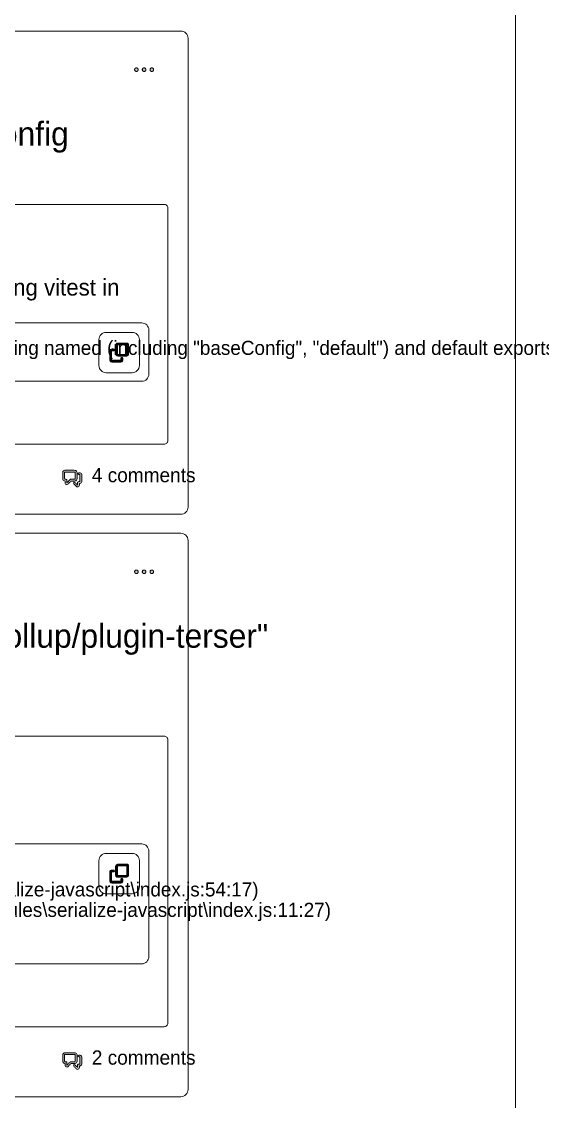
# Model space of a CAD drawing. Extents: x 0 to 2255, y 0 to 8703.
# Drawn here: x 864 to 1303, y 5514 to 6424 of the extents above; entities that cross this region are included whole.
import ezdxf

# ---------------------------------------------------------------- set-up
doc = ezdxf.new("R2010")
doc.units = 0
doc.layers.get('0').update_dxf_attribs({"lineweight": 0})
doc.styles.add('Mona Sans VF', font='Mona Sans VF.ttf')
doc.styles.add('Monaspace Neon', font='Monaspace Neon.ttf')

msp = doc.modelspace()

# ---------------------------------------------------------------- hatches: boundary and pattern name
at = {"true_color": 0x9198a1}
h = msp.add_hatch(color=256, dxfattribs=at)
h.dxf.hatch_style = 1
h.paths.add_polyline_path([(967.03, 6382.12), (967.18, 6382.13), (967.32, 6382.15), (967.47, 6382.19), (967.61, 6382.24), (967.74, 6382.3), (967.86, 6382.38), (967.98, 6382.47), (968.09, 6382.56), (968.19, 6382.67), (968.28, 6382.79), (968.35, 6382.92), (968.42, 6383.05), (968.47, 6383.19), (968.5, 6383.33), (968.52, 6383.48), (968.53, 6383.62), (968.52, 6383.77), (968.5, 6383.92), (968.47, 6384.06), (968.42, 6384.2), (968.35, 6384.33), (968.28, 6384.46), (968.19, 6384.58), (968.09, 6384.69), (967.98, 6384.78), (967.86, 6384.87), (967.74, 6384.95), (967.61, 6385.01), (967.47, 6385.06), (967.32, 6385.1), (967.18, 6385.12), (967.03, 6385.12), (966.88, 6385.12), (966.74, 6385.1), (966.6, 6385.06), (966.46, 6385.01), (966.32, 6384.95), (966.2, 6384.87), (966.08, 6384.78), (965.97, 6384.69), (965.87, 6384.58), (965.78, 6384.46), (965.71, 6384.33), (965.65, 6384.2), (965.6, 6384.06), (965.56, 6383.92), (965.54, 6383.77), (965.53, 6383.62), (965.54, 6383.48), (965.56, 6383.33), (965.6, 6383.19), (965.65, 6383.05), (965.71, 6382.92), (965.78, 6382.79), (965.87, 6382.67), (965.97, 6382.56), (966.08, 6382.47), (966.2, 6382.38), (966.32, 6382.3), (966.46, 6382.24), (966.6, 6382.19), (966.74, 6382.15), (966.88, 6382.13), (967.03, 6382.12)])
h.paths.add_polyline_path([(960.53, 6382.12), (960.68, 6382.13), (960.82, 6382.15), (960.97, 6382.19), (961.11, 6382.24), (961.24, 6382.3), (961.36, 6382.38), (961.48, 6382.47), (961.59, 6382.56), (961.69, 6382.67), (961.78, 6382.79), (961.85, 6382.92), (961.92, 6383.05), (961.97, 6383.19), (962, 6383.33), (962.02, 6383.48), (962.03, 6383.62), (962.02, 6383.77), (962, 6383.92), (961.97, 6384.06), (961.92, 6384.2), (961.85, 6384.33), (961.78, 6384.46), (961.69, 6384.58), (961.59, 6384.69), (961.48, 6384.78), (961.36, 6384.87), (961.24, 6384.95), (961.11, 6385.01), (960.97, 6385.06), (960.82, 6385.1), (960.68, 6385.12), (960.53, 6385.12), (960.38, 6385.12), (960.24, 6385.1), (960.1, 6385.06), (959.96, 6385.01), (959.82, 6384.95), (959.7, 6384.87), (959.58, 6384.78), (959.47, 6384.69), (959.37, 6384.58), (959.28, 6384.46), (959.21, 6384.33), (959.15, 6384.2), (959.1, 6384.06), (959.06, 6383.92), (959.04, 6383.77), (959.03, 6383.62), (959.04, 6383.48), (959.06, 6383.33), (959.1, 6383.19), (959.15, 6383.05), (959.21, 6382.92), (959.28, 6382.79), (959.37, 6382.67), (959.47, 6382.56), (959.58, 6382.47), (959.7, 6382.38), (959.82, 6382.3), (959.96, 6382.24), (960.1, 6382.19), (960.24, 6382.15), (960.38, 6382.13), (960.53, 6382.12)])
h.paths.add_polyline_path([(973.53, 6382.12), (973.68, 6382.13), (973.82, 6382.15), (973.97, 6382.19), (974.11, 6382.24), (974.24, 6382.3), (974.36, 6382.38), (974.48, 6382.47), (974.59, 6382.56), (974.69, 6382.67), (974.78, 6382.79), (974.85, 6382.92), (974.92, 6383.05), (974.97, 6383.19), (975, 6383.33), (975.02, 6383.48), (975.03, 6383.62), (975.02, 6383.77), (975, 6383.92), (974.97, 6384.06), (974.92, 6384.2), (974.85, 6384.33), (974.78, 6384.46), (974.69, 6384.58), (974.59, 6384.69), (974.48, 6384.78), (974.36, 6384.87), (974.24, 6384.95), (974.11, 6385.01), (973.97, 6385.06), (973.82, 6385.1), (973.68, 6385.12), (973.53, 6385.12), (973.38, 6385.12), (973.24, 6385.1), (973.1, 6385.06), (972.96, 6385.01), (972.82, 6384.95), (972.7, 6384.87), (972.58, 6384.78), (972.47, 6384.69), (972.37, 6384.58), (972.28, 6384.46), (972.21, 6384.33), (972.15, 6384.2), (972.1, 6384.06), (972.06, 6383.92), (972.04, 6383.77), (972.03, 6383.62), (972.04, 6383.48), (972.06, 6383.33), (972.1, 6383.19), (972.15, 6383.05), (972.21, 6382.92), (972.28, 6382.79), (972.37, 6382.67), (972.47, 6382.56), (972.58, 6382.47), (972.7, 6382.38), (972.82, 6382.3), (972.96, 6382.24), (973.1, 6382.19), (973.24, 6382.15), (973.38, 6382.13), (973.53, 6382.12)])
h = msp.add_hatch(color=256, dxfattribs=at)
h.dxf.hatch_style = 1
h.paths.add_polyline_path([(943.03, 6151.47), (943.15, 6152.1), (943.48, 6152.64), (943.98, 6153.03), (944.59, 6153.21), (945.24, 6153.22), (945.88, 6153.22), (946.52, 6153.22), (947.16, 6153.22), (947.8, 6153.22), (948.44, 6153.22), (949.08, 6153.22), (949.72, 6153.22), (950.36, 6153.22), (951, 6153.22), (951.64, 6153.22), (952.28, 6153.22), (952.91, 6153.1), (953.45, 6152.77), (953.84, 6152.27), (954.02, 6151.66), (954.03, 6151.01), (954.03, 6150.37), (954.03, 6149.73), (954.03, 6149.09), (954.03, 6148.45), (954.03, 6147.81), (954.03, 6147.17), (954.03, 6146.53), (954.03, 6145.89), (954.03, 6145.25), (954.03, 6144.61), (954.03, 6143.97), (953.92, 6143.34), (953.58, 6142.8), (953.08, 6142.41), (952.47, 6142.23), (951.83, 6142.22), (951.19, 6142.22), (950.55, 6142.22), (949.91, 6142.22), (949.27, 6142.22), (948.62, 6142.22), (947.98, 6142.22), (947.34, 6142.22), (946.7, 6142.22), (946.06, 6142.22), (945.42, 6142.22), (944.78, 6142.22), (944.15, 6142.33), (943.61, 6142.67), (943.22, 6143.17), (943.04, 6143.78), (943.03, 6144.42), (943.03, 6145.06), (943.03, 6145.7), (943.03, 6146.34), (943.03, 6146.98), (943.03, 6147.63), (943.03, 6148.27), (943.03, 6148.91), (943.03, 6149.55), (943.03, 6150.19), (943.03, 6150.83), (943.03, 6151.47)])
h.paths.add_polyline_path([(944.78, 6151.72), (944.53, 6151.37), (944.53, 6150.87), (944.53, 6150.38), (944.53, 6149.89), (944.53, 6149.39), (944.53, 6148.9), (944.53, 6148.41), (944.53, 6147.92), (944.53, 6147.42), (944.53, 6146.93), (944.53, 6146.44), (944.53, 6145.94), (944.53, 6145.45), (944.53, 6144.96), (944.53, 6144.46), (944.53, 6143.97), (944.88, 6143.72), (945.38, 6143.72), (945.87, 6143.72), (946.36, 6143.72), (946.86, 6143.72), (947.35, 6143.72), (947.84, 6143.72), (948.33, 6143.72), (948.83, 6143.72), (949.32, 6143.72), (949.81, 6143.72), (950.31, 6143.72), (950.8, 6143.72), (951.29, 6143.72), (951.79, 6143.72), (952.28, 6143.72), (952.53, 6144.07), (952.53, 6144.56), (952.53, 6145.06), (952.53, 6145.55), (952.53, 6146.04), (952.53, 6146.54), (952.53, 6147.03), (952.53, 6147.52), (952.53, 6148.02), (952.53, 6148.51), (952.53, 6149), (952.53, 6149.5), (952.53, 6149.99), (952.53, 6150.48), (952.53, 6150.98), (952.53, 6151.47), (952.18, 6151.72), (951.69, 6151.72), (951.19, 6151.72), (950.7, 6151.72), (950.21, 6151.72), (949.71, 6151.72), (949.22, 6151.72), (948.73, 6151.72), (948.23, 6151.72), (947.74, 6151.72), (947.25, 6151.72), (946.75, 6151.72), (946.26, 6151.72), (945.77, 6151.72), (945.27, 6151.72), (944.78, 6151.72)])
h = msp.add_hatch(color=256, dxfattribs=at)
h.dxf.hatch_style = 1
h.paths.add_polyline_path([(938.03, 6146.47), (938.2, 6147.23), (938.69, 6147.83), (939.39, 6148.17), (940.17, 6148.22), (940.95, 6148.22), (941.71, 6148.09), (942.03, 6147.41), (941.61, 6146.79), (940.84, 6146.72), (940.05, 6146.72), (939.53, 6146.35), (939.53, 6145.57), (939.53, 6144.78), (939.53, 6144), (939.53, 6143.22), (939.53, 6142.43), (939.53, 6141.65), (939.53, 6140.87), (939.53, 6140.08), (939.53, 6139.3), (939.84, 6138.72), (940.63, 6138.72), (941.41, 6138.72), (942.19, 6138.72), (942.98, 6138.72), (943.76, 6138.72), (944.54, 6138.72), (945.33, 6138.72), (946.11, 6138.72), (946.89, 6138.72), (947.53, 6138.97), (947.53, 6139.75), (947.53, 6140.54), (947.97, 6141.15), (948.71, 6141.08), (949.03, 6140.41), (949.03, 6139.62), (949.03, 6138.84), (948.8, 6138.1), (948.27, 6137.53), (947.55, 6137.24), (946.77, 6137.22), (945.98, 6137.22), (945.2, 6137.22), (944.42, 6137.22), (943.63, 6137.22), (942.85, 6137.22), (942.07, 6137.22), (941.28, 6137.22), (940.5, 6137.22), (939.72, 6137.22), (938.97, 6137.42), (938.38, 6137.93), (938.06, 6138.64), (938.03, 6139.42), (938.03, 6140.2), (938.03, 6140.98), (938.03, 6141.77), (938.03, 6142.55), (938.03, 6143.34), (938.03, 6144.12), (938.03, 6144.9), (938.03, 6145.69), (938.03, 6146.47)])
h = msp.add_hatch(color=256, dxfattribs=at)
h.dxf.hatch_style = 1
h.paths.add_polyline_path([(900.27, 6045.97), (900.93, 6045.97), (901.6, 6045.97), (902.26, 6045.97), (902.92, 6045.97), (903.59, 6045.97), (904.25, 6045.97), (904.92, 6045.97), (905.58, 6045.97), (906.25, 6045.97), (906.91, 6045.97), (907.58, 6045.97), (908.24, 6045.97), (908.91, 6045.96), (909.54, 6045.79), (910.07, 6045.39), (910.41, 6044.82), (910.52, 6044.17), (910.52, 6043.5), (910.52, 6042.84), (910.52, 6042.17), (910.52, 6041.51), (910.52, 6040.84), (910.52, 6040.18), (910.52, 6039.51), (910.52, 6038.85), (910.43, 6038.19), (910.12, 6037.61), (909.61, 6037.19), (908.98, 6036.98), (908.32, 6036.97), (907.65, 6036.97), (906.99, 6036.97), (906.33, 6036.97), (905.66, 6036.97), (905.17, 6036.56), (904.7, 6036.09), (904.23, 6035.62), (903.76, 6035.15), (903.29, 6034.68), (902.8, 6034.23), (902.18, 6033.99), (901.53, 6034.04), (900.96, 6034.38), (900.6, 6034.93), (900.52, 6035.59), (900.52, 6036.25), (900.52, 6036.92), (899.91, 6037.01), (899.3, 6037.26), (898.83, 6037.72), (898.56, 6038.33), (898.52, 6038.99), (898.52, 6039.65), (898.52, 6040.32), (898.52, 6040.98), (898.52, 6041.65), (898.52, 6042.31), (898.52, 6042.98), (898.52, 6043.64), (898.52, 6044.31), (898.68, 6044.95), (899.06, 6045.49), (899.62, 6045.84), (900.27, 6045.97)])
h.paths.add_polyline_path([(900.02, 6044.22), (900.02, 6043.7), (900.02, 6043.18), (900.02, 6042.65), (900.02, 6042.13), (900.02, 6041.61), (900.02, 6041.09), (900.02, 6040.57), (900.02, 6040.05), (900.02, 6039.53), (900.02, 6039), (900.12, 6038.52), (900.63, 6038.47), (901.15, 6038.47), (901.65, 6038.36), (901.97, 6037.96), (902.02, 6037.45), (902.02, 6036.92), (902.02, 6036.4), (902.02, 6035.88), (902.13, 6035.65), (902.5, 6036.02), (902.87, 6036.39), (903.24, 6036.75), (903.61, 6037.12), (903.98, 6037.49), (904.35, 6037.86), (904.72, 6038.23), (905.17, 6038.46), (905.69, 6038.47), (906.21, 6038.47), (906.73, 6038.47), (907.26, 6038.47), (907.78, 6038.47), (908.3, 6038.47), (908.82, 6038.47), (909.02, 6038.9), (909.02, 6039.42), (909.02, 6039.95), (909.02, 6040.47), (909.02, 6040.99), (909.02, 6041.51), (909.02, 6042.03), (909.02, 6042.55), (909.02, 6043.07), (909.02, 6043.6), (909.02, 6044.12), (908.74, 6044.47), (908.22, 6044.47), (907.7, 6044.47), (907.17, 6044.47), (906.65, 6044.47), (906.13, 6044.47), (905.61, 6044.47), (905.09, 6044.47), (904.57, 6044.47), (904.04, 6044.47), (903.52, 6044.47), (903, 6044.47), (902.48, 6044.47), (901.96, 6044.47), (901.44, 6044.47), (900.92, 6044.47), (900.39, 6044.47), (900.02, 6044.22)])
h.paths.add_polyline_path([(913.02, 6042.22), (912.55, 6042.47), (911.95, 6042.54), (911.55, 6042.98), (911.6, 6043.57), (912.07, 6043.94), (912.67, 6043.97), (913.28, 6043.89), (913.82, 6043.62), (914.23, 6043.17), (914.47, 6042.62), (914.52, 6042.01), (914.52, 6041.4), (914.52, 6040.79), (914.52, 6040.18), (914.52, 6039.57), (914.52, 6038.96), (914.52, 6038.35), (914.52, 6037.74), (914.52, 6037.13), (914.5, 6036.52), (914.33, 6035.94), (913.97, 6035.45), (913.47, 6035.12), (912.88, 6034.97), (912.52, 6034.72), (912.52, 6034.11), (912.52, 6033.5), (912.42, 6032.91), (912.09, 6032.4), (911.58, 6032.07), (910.98, 6031.97), (910.4, 6032.13), (909.92, 6032.5), (909.49, 6032.93), (909.06, 6033.37), (908.63, 6033.8), (908.2, 6034.23), (907.77, 6034.66), (907.5, 6035.19), (907.7, 6035.75), (908.24, 6035.99), (908.79, 6035.76), (909.22, 6035.33), (909.65, 6034.9), (910.08, 6034.46), (910.51, 6034.03), (910.94, 6033.6), (911.02, 6034.03), (911.02, 6034.64), (911.02, 6035.25), (911.03, 6035.86), (911.36, 6036.35), (911.95, 6036.47), (912.56, 6036.47), (913.02, 6036.73), (913.02, 6037.34), (913.02, 6037.95), (913.02, 6038.56), (913.02, 6039.17), (913.02, 6039.78), (913.02, 6040.39), (913.02, 6041), (913.02, 6041.61), (913.02, 6042.22)])
h = msp.add_hatch(color=256, dxfattribs=at)
h.dxf.hatch_style = 1
h.paths.add_polyline_path([(967.03, 5958.97), (967.18, 5958.98), (967.32, 5959), (967.47, 5959.03), (967.61, 5959.08), (967.74, 5959.15), (967.86, 5959.22), (967.98, 5959.31), (968.09, 5959.41), (968.19, 5959.52), (968.28, 5959.64), (968.35, 5959.76), (968.42, 5959.89), (968.47, 5960.03), (968.5, 5960.18), (968.52, 5960.32), (968.53, 5960.47), (968.52, 5960.62), (968.5, 5960.76), (968.47, 5960.9), (968.42, 5961.04), (968.35, 5961.18), (968.28, 5961.3), (968.19, 5961.42), (968.09, 5961.53), (967.98, 5961.63), (967.86, 5961.72), (967.74, 5961.79), (967.61, 5961.85), (967.47, 5961.9), (967.32, 5961.94), (967.18, 5961.96), (967.03, 5961.97), (966.88, 5961.96), (966.74, 5961.94), (966.6, 5961.9), (966.46, 5961.85), (966.32, 5961.79), (966.2, 5961.72), (966.08, 5961.63), (965.97, 5961.53), (965.87, 5961.42), (965.78, 5961.3), (965.71, 5961.18), (965.65, 5961.04), (965.6, 5960.9), (965.56, 5960.76), (965.54, 5960.62), (965.53, 5960.47), (965.54, 5960.32), (965.56, 5960.18), (965.6, 5960.03), (965.65, 5959.89), (965.71, 5959.76), (965.78, 5959.64), (965.87, 5959.52), (965.97, 5959.41), (966.08, 5959.31), (966.2, 5959.22), (966.32, 5959.15), (966.46, 5959.08), (966.6, 5959.03), (966.74, 5959), (966.88, 5958.98), (967.03, 5958.97)])
h.paths.add_polyline_path([(960.53, 5958.97), (960.68, 5958.98), (960.82, 5959), (960.97, 5959.03), (961.11, 5959.08), (961.24, 5959.15), (961.36, 5959.22), (961.48, 5959.31), (961.59, 5959.41), (961.69, 5959.52), (961.78, 5959.64), (961.85, 5959.76), (961.92, 5959.89), (961.97, 5960.03), (962, 5960.18), (962.02, 5960.32), (962.03, 5960.47), (962.02, 5960.62), (962, 5960.76), (961.97, 5960.9), (961.92, 5961.04), (961.85, 5961.18), (961.78, 5961.3), (961.69, 5961.42), (961.59, 5961.53), (961.48, 5961.63), (961.36, 5961.72), (961.24, 5961.79), (961.11, 5961.85), (960.97, 5961.9), (960.82, 5961.94), (960.68, 5961.96), (960.53, 5961.97), (960.38, 5961.96), (960.24, 5961.94), (960.1, 5961.9), (959.96, 5961.85), (959.82, 5961.79), (959.7, 5961.72), (959.58, 5961.63), (959.47, 5961.53), (959.37, 5961.42), (959.28, 5961.3), (959.21, 5961.18), (959.15, 5961.04), (959.1, 5960.9), (959.06, 5960.76), (959.04, 5960.62), (959.03, 5960.47), (959.04, 5960.32), (959.06, 5960.18), (959.1, 5960.03), (959.15, 5959.89), (959.21, 5959.76), (959.28, 5959.64), (959.37, 5959.52), (959.47, 5959.41), (959.58, 5959.31), (959.7, 5959.22), (959.82, 5959.15), (959.96, 5959.08), (960.1, 5959.03), (960.24, 5959), (960.38, 5958.98), (960.53, 5958.97)])
h.paths.add_polyline_path([(973.53, 5958.97), (973.68, 5958.98), (973.82, 5959), (973.97, 5959.03), (974.11, 5959.08), (974.24, 5959.15), (974.36, 5959.22), (974.48, 5959.31), (974.59, 5959.41), (974.69, 5959.52), (974.78, 5959.64), (974.85, 5959.76), (974.92, 5959.89), (974.97, 5960.03), (975, 5960.18), (975.02, 5960.32), (975.03, 5960.47), (975.02, 5960.62), (975, 5960.76), (974.97, 5960.9), (974.92, 5961.04), (974.85, 5961.18), (974.78, 5961.3), (974.69, 5961.42), (974.59, 5961.53), (974.48, 5961.63), (974.36, 5961.72), (974.24, 5961.79), (974.11, 5961.85), (973.97, 5961.9), (973.82, 5961.94), (973.68, 5961.96), (973.53, 5961.97), (973.38, 5961.96), (973.24, 5961.94), (973.1, 5961.9), (972.96, 5961.85), (972.82, 5961.79), (972.7, 5961.72), (972.58, 5961.63), (972.47, 5961.53), (972.37, 5961.42), (972.28, 5961.3), (972.21, 5961.18), (972.15, 5961.04), (972.1, 5960.9), (972.06, 5960.76), (972.04, 5960.62), (972.03, 5960.47), (972.04, 5960.32), (972.06, 5960.18), (972.1, 5960.03), (972.15, 5959.89), (972.21, 5959.76), (972.28, 5959.64), (972.37, 5959.52), (972.47, 5959.41), (972.58, 5959.31), (972.7, 5959.22), (972.82, 5959.15), (972.96, 5959.08), (973.1, 5959.03), (973.24, 5959), (973.38, 5958.98), (973.53, 5958.97)])
h = msp.add_hatch(color=256, dxfattribs=at)
h.dxf.hatch_style = 1
h.paths.add_polyline_path([(938.03, 5707.36), (938.2, 5708.12), (938.69, 5708.72), (939.39, 5709.06), (940.17, 5709.11), (940.95, 5709.11), (941.71, 5708.98), (942.03, 5708.3), (941.61, 5707.68), (940.84, 5707.61), (940.05, 5707.61), (939.53, 5707.24), (939.53, 5706.46), (939.53, 5705.67), (939.53, 5704.89), (939.53, 5704.11), (939.53, 5703.32), (939.53, 5702.54), (939.53, 5701.76), (939.53, 5700.97), (939.53, 5700.19), (939.84, 5699.61), (940.63, 5699.61), (941.41, 5699.61), (942.19, 5699.61), (942.98, 5699.61), (943.76, 5699.61), (944.54, 5699.61), (945.33, 5699.61), (946.11, 5699.61), (946.89, 5699.61), (947.53, 5699.86), (947.53, 5700.65), (947.53, 5701.43), (947.97, 5702.04), (948.71, 5701.97), (949.03, 5701.3), (949.03, 5700.51), (949.03, 5699.73), (948.8, 5698.99), (948.27, 5698.42), (947.55, 5698.13), (946.77, 5698.11), (945.98, 5698.11), (945.2, 5698.11), (944.42, 5698.11), (943.63, 5698.11), (942.85, 5698.11), (942.07, 5698.11), (941.28, 5698.11), (940.5, 5698.11), (939.72, 5698.11), (938.97, 5698.31), (938.38, 5698.82), (938.06, 5699.53), (938.03, 5700.31), (938.03, 5701.09), (938.03, 5701.88), (938.03, 5702.66), (938.03, 5703.44), (938.03, 5704.23), (938.03, 5705.01), (938.03, 5705.79), (938.03, 5706.58), (938.03, 5707.36)])
h = msp.add_hatch(color=256, dxfattribs=at)
h.dxf.hatch_style = 1
h.paths.add_polyline_path([(943.03, 5712.36), (943.15, 5712.99), (943.48, 5713.53), (943.98, 5713.92), (944.59, 5714.1), (945.24, 5714.11), (945.88, 5714.11), (946.52, 5714.11), (947.16, 5714.11), (947.8, 5714.11), (948.44, 5714.11), (949.08, 5714.11), (949.72, 5714.11), (950.36, 5714.11), (951, 5714.11), (951.64, 5714.11), (952.28, 5714.11), (952.91, 5713.99), (953.45, 5713.66), (953.84, 5713.16), (954.02, 5712.55), (954.03, 5711.91), (954.03, 5711.27), (954.03, 5710.62), (954.03, 5709.98), (954.03, 5709.34), (954.03, 5708.7), (954.03, 5708.06), (954.03, 5707.42), (954.03, 5706.78), (954.03, 5706.14), (954.03, 5705.5), (954.03, 5704.86), (953.92, 5704.23), (953.58, 5703.69), (953.08, 5703.3), (952.47, 5703.12), (951.83, 5703.11), (951.19, 5703.11), (950.55, 5703.11), (949.91, 5703.11), (949.27, 5703.11), (948.62, 5703.11), (947.98, 5703.11), (947.34, 5703.11), (946.7, 5703.11), (946.06, 5703.11), (945.42, 5703.11), (944.78, 5703.11), (944.15, 5703.22), (943.61, 5703.56), (943.22, 5704.06), (943.04, 5704.67), (943.03, 5705.31), (943.03, 5705.95), (943.03, 5706.59), (943.03, 5707.23), (943.03, 5707.88), (943.03, 5708.52), (943.03, 5709.16), (943.03, 5709.8), (943.03, 5710.44), (943.03, 5711.08), (943.03, 5711.72), (943.03, 5712.36)])
h.paths.add_polyline_path([(944.78, 5712.61), (944.53, 5712.26), (944.53, 5711.77), (944.53, 5711.27), (944.53, 5710.78), (944.53, 5710.29), (944.53, 5709.79), (944.53, 5709.3), (944.53, 5708.81), (944.53, 5708.31), (944.53, 5707.82), (944.53, 5707.33), (944.53, 5706.83), (944.53, 5706.34), (944.53, 5705.85), (944.53, 5705.35), (944.53, 5704.86), (944.88, 5704.61), (945.38, 5704.61), (945.87, 5704.61), (946.36, 5704.61), (946.86, 5704.61), (947.35, 5704.61), (947.84, 5704.61), (948.33, 5704.61), (948.83, 5704.61), (949.32, 5704.61), (949.81, 5704.61), (950.31, 5704.61), (950.8, 5704.61), (951.29, 5704.61), (951.79, 5704.61), (952.28, 5704.61), (952.53, 5704.96), (952.53, 5705.45), (952.53, 5705.95), (952.53, 5706.44), (952.53, 5706.93), (952.53, 5707.43), (952.53, 5707.92), (952.53, 5708.41), (952.53, 5708.91), (952.53, 5709.4), (952.53, 5709.89), (952.53, 5710.39), (952.53, 5710.88), (952.53, 5711.37), (952.53, 5711.87), (952.53, 5712.36), (952.18, 5712.61), (951.69, 5712.61), (951.19, 5712.61), (950.7, 5712.61), (950.21, 5712.61), (949.71, 5712.61), (949.22, 5712.61), (948.73, 5712.61), (948.23, 5712.61), (947.74, 5712.61), (947.25, 5712.61), (946.75, 5712.61), (946.26, 5712.61), (945.77, 5712.61), (945.27, 5712.61), (944.78, 5712.61)])
h = msp.add_hatch(color=256, dxfattribs=at)
h.dxf.hatch_style = 1
h.paths.add_polyline_path([(900.27, 5555.11), (900.93, 5555.11), (901.6, 5555.11), (902.26, 5555.11), (902.92, 5555.11), (903.59, 5555.11), (904.25, 5555.11), (904.92, 5555.11), (905.58, 5555.11), (906.25, 5555.11), (906.91, 5555.11), (907.58, 5555.11), (908.24, 5555.11), (908.91, 5555.1), (909.54, 5554.93), (910.07, 5554.53), (910.41, 5553.96), (910.52, 5553.31), (910.52, 5552.64), (910.52, 5551.98), (910.52, 5551.31), (910.52, 5550.65), (910.52, 5549.98), (910.52, 5549.32), (910.52, 5548.65), (910.52, 5547.99), (910.43, 5547.33), (910.12, 5546.75), (909.61, 5546.33), (908.98, 5546.12), (908.32, 5546.11), (907.65, 5546.11), (906.99, 5546.11), (906.33, 5546.11), (905.66, 5546.11), (905.17, 5545.7), (904.7, 5545.23), (904.23, 5544.76), (903.76, 5544.29), (903.29, 5543.82), (902.8, 5543.37), (902.18, 5543.13), (901.53, 5543.18), (900.96, 5543.52), (900.6, 5544.07), (900.52, 5544.73), (900.52, 5545.39), (900.52, 5546.06), (899.91, 5546.15), (899.3, 5546.4), (898.83, 5546.86), (898.56, 5547.47), (898.52, 5548.13), (898.52, 5548.8), (898.52, 5549.46), (898.52, 5550.13), (898.52, 5550.79), (898.52, 5551.45), (898.52, 5552.12), (898.52, 5552.78), (898.52, 5553.45), (898.68, 5554.09), (899.06, 5554.63), (899.62, 5554.98), (900.27, 5555.11)])
h.paths.add_polyline_path([(900.02, 5553.36), (900.02, 5552.84), (900.02, 5552.32), (900.02, 5551.79), (900.02, 5551.27), (900.02, 5550.75), (900.02, 5550.23), (900.02, 5549.71), (900.02, 5549.19), (900.02, 5548.67), (900.02, 5548.14), (900.12, 5547.66), (900.63, 5547.61), (901.15, 5547.61), (901.65, 5547.5), (901.97, 5547.1), (902.02, 5546.59), (902.02, 5546.07), (902.02, 5545.54), (902.02, 5545.02), (902.13, 5544.79), (902.5, 5545.16), (902.87, 5545.53), (903.24, 5545.89), (903.61, 5546.26), (903.98, 5546.63), (904.35, 5547), (904.72, 5547.37), (905.17, 5547.6), (905.69, 5547.61), (906.21, 5547.61), (906.73, 5547.61), (907.26, 5547.61), (907.78, 5547.61), (908.3, 5547.61), (908.82, 5547.62), (909.02, 5548.04), (909.02, 5548.56), (909.02, 5549.09), (909.02, 5549.61), (909.02, 5550.13), (909.02, 5550.65), (909.02, 5551.17), (909.02, 5551.69), (909.02, 5552.22), (909.02, 5552.74), (909.02, 5553.26), (908.74, 5553.61), (908.22, 5553.61), (907.7, 5553.61), (907.17, 5553.61), (906.65, 5553.61), (906.13, 5553.61), (905.61, 5553.61), (905.09, 5553.61), (904.57, 5553.61), (904.04, 5553.61), (903.52, 5553.61), (903, 5553.61), (902.48, 5553.61), (901.96, 5553.61), (901.44, 5553.61), (900.92, 5553.61), (900.39, 5553.61), (900.02, 5553.36)])
h.paths.add_polyline_path([(913.02, 5551.36), (912.55, 5551.61), (911.95, 5551.68), (911.55, 5552.12), (911.6, 5552.71), (912.07, 5553.08), (912.67, 5553.11), (913.28, 5553.03), (913.82, 5552.76), (914.23, 5552.31), (914.47, 5551.76), (914.52, 5551.15), (914.52, 5550.54), (914.52, 5549.93), (914.52, 5549.32), (914.52, 5548.71), (914.52, 5548.1), (914.52, 5547.49), (914.52, 5546.88), (914.52, 5546.27), (914.5, 5545.66), (914.33, 5545.08), (913.97, 5544.59), (913.47, 5544.26), (912.88, 5544.11), (912.52, 5543.86), (912.52, 5543.25), (912.52, 5542.64), (912.42, 5542.05), (912.09, 5541.54), (911.58, 5541.21), (910.98, 5541.11), (910.4, 5541.27), (909.92, 5541.64), (909.49, 5542.07), (909.06, 5542.51), (908.63, 5542.94), (908.2, 5543.37), (907.77, 5543.8), (907.5, 5544.33), (907.7, 5544.89), (908.24, 5545.13), (908.79, 5544.9), (909.22, 5544.47), (909.65, 5544.04), (910.08, 5543.61), (910.51, 5543.17), (910.94, 5542.74), (911.02, 5543.17), (911.02, 5543.78), (911.02, 5544.39), (911.03, 5545), (911.36, 5545.49), (911.95, 5545.61), (912.56, 5545.61), (913.02, 5545.87), (913.02, 5546.48), (913.02, 5547.09), (913.02, 5547.7), (913.02, 5548.31), (913.02, 5548.92), (913.02, 5549.53), (913.02, 5550.14), (913.02, 5550.75), (913.02, 5551.36)])

# ---------------------------------------------------------------- linework, layer by layer
at = {"true_color": 0x0d1117}
for points in [[(0, 8703), (1280, 8703), (1280, 0.44), (0, 0.44), (0, 8703)], [(0, 8639), (1280, 8639), (1280, 0.44), (0, 0.44), (0, 8639)]]:
    msp.add_lwpolyline(points, dxfattribs=at)
at = {"true_color": 0x010409}
msp.add_lwpolyline([(0, 8639), (1280, 8639), (1280, 0.44), (0, 0.44), (0, 8639)], dxfattribs=at)
at = {"true_color": 0x3d444d}
for points in [[(350, 6416.12), (998.03, 6416.12), (998.03, 6416.12), (999.2, 6416.01), (1000.33, 6415.67), (1001.36, 6415.11), (1002.27, 6414.37), (1003.02, 6413.46), (1003.57, 6412.42), (1003.92, 6411.3), (1004.03, 6410.12), (1004.03, 6014.97), (1004.03, 6014.97), (1003.92, 6013.8), (1003.57, 6012.67), (1003.02, 6011.64), (1002.27, 6010.73), (1001.36, 6009.98), (1000.33, 6009.43), (999.2, 6009.08), (998.03, 6008.97), (350, 6008.97)], [(935.03, 6162.22), (957.03, 6162.22), (957.03, 6162.22), (958.2, 6162.1), (959.33, 6161.76), (960.36, 6161.21), (961.27, 6160.46), (962.02, 6159.55), (962.57, 6158.51), (962.92, 6157.39), (963.03, 6156.22), (963.03, 6134.22), (963.03, 6134.22), (962.92, 6133.05), (962.57, 6131.92), (962.02, 6130.89), (961.27, 6129.98), (960.36, 6129.23), (959.33, 6128.68), (958.2, 6128.33), (957.03, 6128.22), (935.03, 6128.22), (935.03, 6128.22), (933.86, 6128.33), (932.74, 6128.68), (931.7, 6129.23), (930.79, 6129.98), (930.04, 6130.89), (929.49, 6131.92), (929.15, 6133.05), (929.03, 6134.22), (929.03, 6156.22), (929.03, 6156.22), (929.15, 6157.39), (929.49, 6158.51), (930.04, 6159.55), (930.79, 6160.46), (931.7, 6161.21), (932.74, 6161.76), (933.86, 6162.1), (935.03, 6162.22), (935.03, 6162.22)], [(350, 5992.97), (998.03, 5992.97), (998.03, 5992.97), (999.2, 5992.85), (1000.33, 5992.51), (1001.36, 5991.96), (1002.27, 5991.21), (1003.02, 5990.3), (1003.57, 5989.26), (1003.92, 5988.14), (1004.03, 5986.97), (1004.03, 5524.11), (1004.03, 5524.11), (1003.92, 5522.94), (1003.57, 5521.81), (1003.02, 5520.78), (1002.27, 5519.87), (1001.36, 5519.12), (1000.33, 5518.57), (999.2, 5518.22), (998.03, 5518.11), (350, 5518.11)], [(935.03, 5723.11), (957.03, 5723.11), (957.03, 5723.11), (958.2, 5722.99), (959.33, 5722.65), (960.36, 5722.1), (961.27, 5721.35), (962.02, 5720.44), (962.57, 5719.41), (962.92, 5718.28), (963.03, 5717.11), (963.03, 5695.11), (963.03, 5695.11), (962.92, 5693.94), (962.57, 5692.81), (962.02, 5691.78), (961.27, 5690.87), (960.36, 5690.12), (959.33, 5689.57), (958.2, 5689.22), (957.03, 5689.11), (935.03, 5689.11), (935.03, 5689.11), (933.86, 5689.22), (932.74, 5689.57), (931.7, 5690.12), (930.79, 5690.87), (930.04, 5691.78), (929.49, 5692.81), (929.15, 5693.94), (929.03, 5695.11), (929.03, 5717.11), (929.03, 5717.11), (929.15, 5718.28), (929.49, 5719.41), (930.04, 5720.44), (930.79, 5721.35), (931.7, 5722.1), (932.74, 5722.65), (933.86, 5722.99), (935.03, 5723.11), (935.03, 5723.11)]]:
    msp.add_lwpolyline(points, dxfattribs=at)
at = {"true_color": 0x9198a1}
for points in [[(960.53, 6382.12), (960.68, 6382.13), (960.82, 6382.15), (960.97, 6382.19), (961.11, 6382.24), (961.24, 6382.3), (961.36, 6382.38), (961.48, 6382.47), (961.59, 6382.56), (961.69, 6382.67), (961.78, 6382.79), (961.85, 6382.92), (961.92, 6383.05), (961.97, 6383.19), (962, 6383.33), (962.02, 6383.48), (962.03, 6383.62), (962.02, 6383.77), (962, 6383.92), (961.97, 6384.06), (961.92, 6384.2), (961.85, 6384.33), (961.78, 6384.46), (961.69, 6384.58), (961.59, 6384.69), (961.48, 6384.78), (961.36, 6384.87), (961.24, 6384.95), (961.11, 6385.01), (960.97, 6385.06), (960.82, 6385.1), (960.68, 6385.12), (960.53, 6385.12), (960.38, 6385.12), (960.24, 6385.1), (960.1, 6385.06), (959.96, 6385.01), (959.82, 6384.95), (959.7, 6384.87), (959.58, 6384.78), (959.47, 6384.69), (959.37, 6384.58), (959.28, 6384.46), (959.21, 6384.33), (959.15, 6384.2), (959.1, 6384.06), (959.06, 6383.92), (959.04, 6383.77), (959.03, 6383.62), (959.04, 6383.48), (959.06, 6383.33), (959.1, 6383.19), (959.15, 6383.05), (959.21, 6382.92), (959.28, 6382.79), (959.37, 6382.67), (959.47, 6382.56), (959.58, 6382.47), (959.7, 6382.38), (959.82, 6382.3), (959.96, 6382.24), (960.1, 6382.19), (960.24, 6382.15), (960.38, 6382.13), (960.53, 6382.12), (960.53, 6382.12)], [(967.03, 6382.12), (967.18, 6382.13), (967.32, 6382.15), (967.47, 6382.19), (967.61, 6382.24), (967.74, 6382.3), (967.86, 6382.38), (967.98, 6382.47), (968.09, 6382.56), (968.19, 6382.67), (968.28, 6382.79), (968.35, 6382.92), (968.42, 6383.05), (968.47, 6383.19), (968.5, 6383.33), (968.52, 6383.48), (968.53, 6383.62), (968.52, 6383.77), (968.5, 6383.92), (968.47, 6384.06), (968.42, 6384.2), (968.35, 6384.33), (968.28, 6384.46), (968.19, 6384.58), (968.09, 6384.69), (967.98, 6384.78), (967.86, 6384.87), (967.74, 6384.95), (967.61, 6385.01), (967.47, 6385.06), (967.32, 6385.1), (967.18, 6385.12), (967.03, 6385.12), (966.88, 6385.12), (966.74, 6385.1), (966.6, 6385.06), (966.46, 6385.01), (966.32, 6384.95), (966.2, 6384.87), (966.08, 6384.78), (965.97, 6384.69), (965.87, 6384.58), (965.78, 6384.46), (965.71, 6384.33), (965.65, 6384.2), (965.6, 6384.06), (965.56, 6383.92), (965.54, 6383.77), (965.53, 6383.62), (965.54, 6383.48), (965.56, 6383.33), (965.6, 6383.19), (965.65, 6383.05), (965.71, 6382.92), (965.78, 6382.79), (965.87, 6382.67), (965.97, 6382.56), (966.08, 6382.47), (966.2, 6382.38), (966.32, 6382.3), (966.46, 6382.24), (966.6, 6382.19), (966.74, 6382.15), (966.88, 6382.13), (967.03, 6382.12), (967.03, 6382.12)], [(973.53, 6382.12), (973.68, 6382.13), (973.82, 6382.15), (973.97, 6382.19), (974.11, 6382.24), (974.24, 6382.3), (974.36, 6382.38), (974.48, 6382.47), (974.59, 6382.56), (974.69, 6382.67), (974.78, 6382.79), (974.85, 6382.92), (974.92, 6383.05), (974.97, 6383.19), (975, 6383.33), (975.02, 6383.48), (975.03, 6383.62), (975.02, 6383.77), (975, 6383.92), (974.97, 6384.06), (974.92, 6384.2), (974.85, 6384.33), (974.78, 6384.46), (974.69, 6384.58), (974.59, 6384.69), (974.48, 6384.78), (974.36, 6384.87), (974.24, 6384.95), (974.11, 6385.01), (973.97, 6385.06), (973.82, 6385.1), (973.68, 6385.12), (973.53, 6385.12), (973.38, 6385.12), (973.24, 6385.1), (973.1, 6385.06), (972.96, 6385.01), (972.82, 6384.95), (972.7, 6384.87), (972.58, 6384.78), (972.47, 6384.69), (972.37, 6384.58), (972.28, 6384.46), (972.21, 6384.33), (972.15, 6384.2), (972.1, 6384.06), (972.06, 6383.92), (972.04, 6383.77), (972.03, 6383.62), (972.04, 6383.48), (972.06, 6383.33), (972.1, 6383.19), (972.15, 6383.05), (972.21, 6382.92), (972.28, 6382.79), (972.37, 6382.67), (972.47, 6382.56), (972.58, 6382.47), (972.7, 6382.38), (972.82, 6382.3), (972.96, 6382.24), (973.1, 6382.19), (973.24, 6382.15), (973.38, 6382.13), (973.53, 6382.12), (973.53, 6382.12)], [(943.03, 6151.47), (943.15, 6152.1), (943.48, 6152.64), (943.98, 6153.03), (944.59, 6153.21), (945.24, 6153.22), (945.88, 6153.22), (946.52, 6153.22), (947.16, 6153.22), (947.8, 6153.22), (948.44, 6153.22), (949.08, 6153.22), (949.72, 6153.22), (950.36, 6153.22), (951, 6153.22), (951.64, 6153.22), (952.28, 6153.22), (952.91, 6153.1), (953.45, 6152.77), (953.84, 6152.27), (954.02, 6151.66), (954.03, 6151.01), (954.03, 6150.37), (954.03, 6149.73), (954.03, 6149.09), (954.03, 6148.45), (954.03, 6147.81), (954.03, 6147.17), (954.03, 6146.53), (954.03, 6145.89), (954.03, 6145.25), (954.03, 6144.61), (954.03, 6143.97), (953.92, 6143.34), (953.58, 6142.8), (953.08, 6142.41), (952.47, 6142.23), (951.83, 6142.22), (951.19, 6142.22), (950.55, 6142.22), (949.91, 6142.22), (949.27, 6142.22), (948.62, 6142.22), (947.98, 6142.22), (947.34, 6142.22), (946.7, 6142.22), (946.06, 6142.22), (945.42, 6142.22), (944.78, 6142.22), (944.15, 6142.33), (943.61, 6142.67), (943.22, 6143.17), (943.04, 6143.78), (943.03, 6144.42), (943.03, 6145.06), (943.03, 6145.7), (943.03, 6146.34), (943.03, 6146.98), (943.03, 6147.63), (943.03, 6148.27), (943.03, 6148.91), (943.03, 6149.55), (943.03, 6150.19), (943.03, 6150.83), (943.03, 6151.47), (943.03, 6151.47)], [(944.78, 6151.72), (944.53, 6151.37), (944.53, 6150.87), (944.53, 6150.38), (944.53, 6149.89), (944.53, 6149.39), (944.53, 6148.9), (944.53, 6148.41), (944.53, 6147.92), (944.53, 6147.42), (944.53, 6146.93), (944.53, 6146.44), (944.53, 6145.94), (944.53, 6145.45), (944.53, 6144.96), (944.53, 6144.46), (944.53, 6143.97), (944.88, 6143.72), (945.38, 6143.72), (945.87, 6143.72), (946.36, 6143.72), (946.86, 6143.72), (947.35, 6143.72), (947.84, 6143.72), (948.33, 6143.72), (948.83, 6143.72), (949.32, 6143.72), (949.81, 6143.72), (950.31, 6143.72), (950.8, 6143.72), (951.29, 6143.72), (951.79, 6143.72), (952.28, 6143.72), (952.53, 6144.07), (952.53, 6144.56), (952.53, 6145.06), (952.53, 6145.55), (952.53, 6146.04), (952.53, 6146.54), (952.53, 6147.03), (952.53, 6147.52), (952.53, 6148.02), (952.53, 6148.51), (952.53, 6149), (952.53, 6149.5), (952.53, 6149.99), (952.53, 6150.48), (952.53, 6150.98), (952.53, 6151.47), (952.18, 6151.72), (951.69, 6151.72), (951.19, 6151.72), (950.7, 6151.72), (950.21, 6151.72), (949.71, 6151.72), (949.22, 6151.72), (948.73, 6151.72), (948.23, 6151.72), (947.74, 6151.72), (947.25, 6151.72), (946.75, 6151.72), (946.26, 6151.72), (945.77, 6151.72), (945.27, 6151.72), (944.78, 6151.72), (944.78, 6151.72)], [(938.03, 6146.47), (938.2, 6147.23), (938.69, 6147.83), (939.39, 6148.17), (940.17, 6148.22), (940.95, 6148.22), (941.71, 6148.09), (942.03, 6147.41), (941.61, 6146.79), (940.84, 6146.72), (940.05, 6146.72), (939.53, 6146.35), (939.53, 6145.57), (939.53, 6144.78), (939.53, 6144), (939.53, 6143.22), (939.53, 6142.43), (939.53, 6141.65), (939.53, 6140.87), (939.53, 6140.08), (939.53, 6139.3), (939.84, 6138.72), (940.63, 6138.72), (941.41, 6138.72), (942.19, 6138.72), (942.98, 6138.72), (943.76, 6138.72), (944.54, 6138.72), (945.33, 6138.72), (946.11, 6138.72), (946.89, 6138.72), (947.53, 6138.97), (947.53, 6139.75), (947.53, 6140.54), (947.97, 6141.15), (948.71, 6141.08), (949.03, 6140.41), (949.03, 6139.62), (949.03, 6138.84), (948.8, 6138.1), (948.27, 6137.53), (947.55, 6137.24), (946.77, 6137.22), (945.98, 6137.22), (945.2, 6137.22), (944.42, 6137.22), (943.63, 6137.22), (942.85, 6137.22), (942.07, 6137.22), (941.28, 6137.22), (940.5, 6137.22), (939.72, 6137.22), (938.97, 6137.42), (938.38, 6137.93), (938.06, 6138.64), (938.03, 6139.42), (938.03, 6140.2), (938.03, 6140.98), (938.03, 6141.77), (938.03, 6142.55), (938.03, 6143.34), (938.03, 6144.12), (938.03, 6144.9), (938.03, 6145.69), (938.03, 6146.47), (938.03, 6146.47)], [(900.27, 6045.97), (900.93, 6045.97), (901.6, 6045.97), (902.26, 6045.97), (902.92, 6045.97), (903.59, 6045.97), (904.25, 6045.97), (904.92, 6045.97), (905.58, 6045.97), (906.25, 6045.97), (906.91, 6045.97), (907.58, 6045.97), (908.24, 6045.97), (908.91, 6045.96), (909.54, 6045.79), (910.07, 6045.39), (910.41, 6044.82), (910.52, 6044.17), (910.52, 6043.5), (910.52, 6042.84), (910.52, 6042.17), (910.52, 6041.51), (910.52, 6040.84), (910.52, 6040.18), (910.52, 6039.51), (910.52, 6038.85), (910.43, 6038.19), (910.12, 6037.61), (909.61, 6037.19), (908.98, 6036.98), (908.32, 6036.97), (907.65, 6036.97), (906.99, 6036.97), (906.33, 6036.97), (905.66, 6036.97), (905.17, 6036.56), (904.7, 6036.09), (904.23, 6035.62), (903.76, 6035.15), (903.29, 6034.68), (902.8, 6034.23), (902.18, 6033.99), (901.53, 6034.04), (900.96, 6034.38), (900.6, 6034.93), (900.52, 6035.59), (900.52, 6036.25), (900.52, 6036.92), (899.91, 6037.01), (899.3, 6037.26), (898.83, 6037.72), (898.56, 6038.33), (898.52, 6038.99), (898.52, 6039.65), (898.52, 6040.32), (898.52, 6040.98), (898.52, 6041.65), (898.52, 6042.31), (898.52, 6042.98), (898.52, 6043.64), (898.52, 6044.31), (898.68, 6044.95), (899.06, 6045.49), (899.62, 6045.84), (900.27, 6045.97), (900.27, 6045.97)], [(900.02, 6044.22), (900.02, 6043.7), (900.02, 6043.18), (900.02, 6042.65), (900.02, 6042.13), (900.02, 6041.61), (900.02, 6041.09), (900.02, 6040.57), (900.02, 6040.05), (900.02, 6039.53), (900.02, 6039), (900.12, 6038.52), (900.63, 6038.47), (901.15, 6038.47), (901.65, 6038.36), (901.97, 6037.96), (902.02, 6037.45), (902.02, 6036.92), (902.02, 6036.4), (902.02, 6035.88), (902.13, 6035.65), (902.5, 6036.02), (902.87, 6036.39), (903.24, 6036.75), (903.61, 6037.12), (903.98, 6037.49), (904.35, 6037.86), (904.72, 6038.23), (905.17, 6038.46), (905.69, 6038.47), (906.21, 6038.47), (906.73, 6038.47), (907.26, 6038.47), (907.78, 6038.47), (908.3, 6038.47), (908.82, 6038.47), (909.02, 6038.9), (909.02, 6039.42), (909.02, 6039.95), (909.02, 6040.47), (909.02, 6040.99), (909.02, 6041.51), (909.02, 6042.03), (909.02, 6042.55), (909.02, 6043.07), (909.02, 6043.6), (909.02, 6044.12), (908.74, 6044.47), (908.22, 6044.47), (907.7, 6044.47), (907.17, 6044.47), (906.65, 6044.47), (906.13, 6044.47), (905.61, 6044.47), (905.09, 6044.47), (904.57, 6044.47), (904.04, 6044.47), (903.52, 6044.47), (903, 6044.47), (902.48, 6044.47), (901.96, 6044.47), (901.44, 6044.47), (900.92, 6044.47), (900.39, 6044.47), (900.02, 6044.22), (900.02, 6044.22)], [(913.02, 6042.22), (912.55, 6042.47), (911.95, 6042.54), (911.55, 6042.98), (911.6, 6043.57), (912.07, 6043.94), (912.67, 6043.97), (913.28, 6043.89), (913.82, 6043.62), (914.23, 6043.17), (914.47, 6042.62), (914.52, 6042.01), (914.52, 6041.4), (914.52, 6040.79), (914.52, 6040.18), (914.52, 6039.57), (914.52, 6038.96), (914.52, 6038.35), (914.52, 6037.74), (914.52, 6037.13), (914.5, 6036.52), (914.33, 6035.94), (913.97, 6035.45), (913.47, 6035.12), (912.88, 6034.97), (912.52, 6034.72), (912.52, 6034.11), (912.52, 6033.5), (912.42, 6032.91), (912.09, 6032.4), (911.58, 6032.07), (910.98, 6031.97), (910.4, 6032.13), (909.92, 6032.5), (909.49, 6032.93), (909.06, 6033.37), (908.63, 6033.8), (908.2, 6034.23), (907.77, 6034.66), (907.5, 6035.19), (907.7, 6035.75), (908.24, 6035.99), (908.79, 6035.76), (909.22, 6035.33), (909.65, 6034.9), (910.08, 6034.46), (910.51, 6034.03), (910.94, 6033.6), (911.02, 6034.03), (911.02, 6034.64), (911.02, 6035.25), (911.03, 6035.86), (911.36, 6036.35), (911.95, 6036.47), (912.56, 6036.47), (913.02, 6036.73), (913.02, 6037.34), (913.02, 6037.95), (913.02, 6038.56), (913.02, 6039.17), (913.02, 6039.78), (913.02, 6040.39), (913.02, 6041), (913.02, 6041.61), (913.02, 6042.22), (913.02, 6042.22)], [(960.53, 5958.97), (960.68, 5958.98), (960.82, 5959), (960.97, 5959.03), (961.11, 5959.08), (961.24, 5959.15), (961.36, 5959.22), (961.48, 5959.31), (961.59, 5959.41), (961.69, 5959.52), (961.78, 5959.64), (961.85, 5959.76), (961.92, 5959.89), (961.97, 5960.03), (962, 5960.18), (962.02, 5960.32), (962.03, 5960.47), (962.02, 5960.62), (962, 5960.76), (961.97, 5960.9), (961.92, 5961.04), (961.85, 5961.18), (961.78, 5961.3), (961.69, 5961.42), (961.59, 5961.53), (961.48, 5961.63), (961.36, 5961.72), (961.24, 5961.79), (961.11, 5961.85), (960.97, 5961.9), (960.82, 5961.94), (960.68, 5961.96), (960.53, 5961.97), (960.38, 5961.96), (960.24, 5961.94), (960.1, 5961.9), (959.96, 5961.85), (959.82, 5961.79), (959.7, 5961.72), (959.58, 5961.63), (959.47, 5961.53), (959.37, 5961.42), (959.28, 5961.3), (959.21, 5961.18), (959.15, 5961.04), (959.1, 5960.9), (959.06, 5960.76), (959.04, 5960.62), (959.03, 5960.47), (959.04, 5960.32), (959.06, 5960.18), (959.1, 5960.03), (959.15, 5959.89), (959.21, 5959.76), (959.28, 5959.64), (959.37, 5959.52), (959.47, 5959.41), (959.58, 5959.31), (959.7, 5959.22), (959.82, 5959.15), (959.96, 5959.08), (960.1, 5959.03), (960.24, 5959), (960.38, 5958.98), (960.53, 5958.97), (960.53, 5958.97)], [(967.03, 5958.97), (967.18, 5958.98), (967.32, 5959), (967.47, 5959.03), (967.61, 5959.08), (967.74, 5959.15), (967.86, 5959.22), (967.98, 5959.31), (968.09, 5959.41), (968.19, 5959.52), (968.28, 5959.64), (968.35, 5959.76), (968.42, 5959.89), (968.47, 5960.03), (968.5, 5960.18), (968.52, 5960.32), (968.53, 5960.47), (968.52, 5960.62), (968.5, 5960.76), (968.47, 5960.9), (968.42, 5961.04), (968.35, 5961.18), (968.28, 5961.3), (968.19, 5961.42), (968.09, 5961.53), (967.98, 5961.63), (967.86, 5961.72), (967.74, 5961.79), (967.61, 5961.85), (967.47, 5961.9), (967.32, 5961.94), (967.18, 5961.96), (967.03, 5961.97), (966.88, 5961.96), (966.74, 5961.94), (966.6, 5961.9), (966.46, 5961.85), (966.32, 5961.79), (966.2, 5961.72), (966.08, 5961.63), (965.97, 5961.53), (965.87, 5961.42), (965.78, 5961.3), (965.71, 5961.18), (965.65, 5961.04), (965.6, 5960.9), (965.56, 5960.76), (965.54, 5960.62), (965.53, 5960.47), (965.54, 5960.32), (965.56, 5960.18), (965.6, 5960.03), (965.65, 5959.89), (965.71, 5959.76), (965.78, 5959.64), (965.87, 5959.52), (965.97, 5959.41), (966.08, 5959.31), (966.2, 5959.22), (966.32, 5959.15), (966.46, 5959.08), (966.6, 5959.03), (966.74, 5959), (966.88, 5958.98), (967.03, 5958.97), (967.03, 5958.97)], [(973.53, 5958.97), (973.68, 5958.98), (973.82, 5959), (973.97, 5959.03), (974.11, 5959.08), (974.24, 5959.15), (974.36, 5959.22), (974.48, 5959.31), (974.59, 5959.41), (974.69, 5959.52), (974.78, 5959.64), (974.85, 5959.76), (974.92, 5959.89), (974.97, 5960.03), (975, 5960.18), (975.02, 5960.32), (975.03, 5960.47), (975.02, 5960.62), (975, 5960.76), (974.97, 5960.9), (974.92, 5961.04), (974.85, 5961.18), (974.78, 5961.3), (974.69, 5961.42), (974.59, 5961.53), (974.48, 5961.63), (974.36, 5961.72), (974.24, 5961.79), (974.11, 5961.85), (973.97, 5961.9), (973.82, 5961.94), (973.68, 5961.96), (973.53, 5961.97), (973.38, 5961.96), (973.24, 5961.94), (973.1, 5961.9), (972.96, 5961.85), (972.82, 5961.79), (972.7, 5961.72), (972.58, 5961.63), (972.47, 5961.53), (972.37, 5961.42), (972.28, 5961.3), (972.21, 5961.18), (972.15, 5961.04), (972.1, 5960.9), (972.06, 5960.76), (972.04, 5960.62), (972.03, 5960.47), (972.04, 5960.32), (972.06, 5960.18), (972.1, 5960.03), (972.15, 5959.89), (972.21, 5959.76), (972.28, 5959.64), (972.37, 5959.52), (972.47, 5959.41), (972.58, 5959.31), (972.7, 5959.22), (972.82, 5959.15), (972.96, 5959.08), (973.1, 5959.03), (973.24, 5959), (973.38, 5958.98), (973.53, 5958.97), (973.53, 5958.97)], [(938.03, 5707.36), (938.2, 5708.12), (938.69, 5708.72), (939.39, 5709.06), (940.17, 5709.11), (940.95, 5709.11), (941.71, 5708.98), (942.03, 5708.3), (941.61, 5707.68), (940.84, 5707.61), (940.05, 5707.61), (939.53, 5707.24), (939.53, 5706.46), (939.53, 5705.67), (939.53, 5704.89), (939.53, 5704.11), (939.53, 5703.32), (939.53, 5702.54), (939.53, 5701.76), (939.53, 5700.97), (939.53, 5700.19), (939.84, 5699.61), (940.63, 5699.61), (941.41, 5699.61), (942.19, 5699.61), (942.98, 5699.61), (943.76, 5699.61), (944.54, 5699.61), (945.33, 5699.61), (946.11, 5699.61), (946.89, 5699.61), (947.53, 5699.86), (947.53, 5700.65), (947.53, 5701.43), (947.97, 5702.04), (948.71, 5701.97), (949.03, 5701.3), (949.03, 5700.51), (949.03, 5699.73), (948.8, 5698.99), (948.27, 5698.42), (947.55, 5698.13), (946.77, 5698.11), (945.98, 5698.11), (945.2, 5698.11), (944.42, 5698.11), (943.63, 5698.11), (942.85, 5698.11), (942.07, 5698.11), (941.28, 5698.11), (940.5, 5698.11), (939.72, 5698.11), (938.97, 5698.31), (938.38, 5698.82), (938.06, 5699.53), (938.03, 5700.31), (938.03, 5701.09), (938.03, 5701.88), (938.03, 5702.66), (938.03, 5703.44), (938.03, 5704.23), (938.03, 5705.01), (938.03, 5705.79), (938.03, 5706.58), (938.03, 5707.36), (938.03, 5707.36)], [(943.03, 5712.36), (943.15, 5712.99), (943.48, 5713.53), (943.98, 5713.92), (944.59, 5714.1), (945.24, 5714.11), (945.88, 5714.11), (946.52, 5714.11), (947.16, 5714.11), (947.8, 5714.11), (948.44, 5714.11), (949.08, 5714.11), (949.72, 5714.11), (950.36, 5714.11), (951, 5714.11), (951.64, 5714.11), (952.28, 5714.11), (952.91, 5713.99), (953.45, 5713.66), (953.84, 5713.16), (954.02, 5712.55), (954.03, 5711.91), (954.03, 5711.27), (954.03, 5710.62), (954.03, 5709.98), (954.03, 5709.34), (954.03, 5708.7), (954.03, 5708.06), (954.03, 5707.42), (954.03, 5706.78), (954.03, 5706.14), (954.03, 5705.5), (954.03, 5704.86), (953.92, 5704.23), (953.58, 5703.69), (953.08, 5703.3), (952.47, 5703.12), (951.83, 5703.11), (951.19, 5703.11), (950.55, 5703.11), (949.91, 5703.11), (949.27, 5703.11), (948.62, 5703.11), (947.98, 5703.11), (947.34, 5703.11), (946.7, 5703.11), (946.06, 5703.11), (945.42, 5703.11), (944.78, 5703.11), (944.15, 5703.22), (943.61, 5703.56), (943.22, 5704.06), (943.04, 5704.67), (943.03, 5705.31), (943.03, 5705.95), (943.03, 5706.59), (943.03, 5707.23), (943.03, 5707.88), (943.03, 5708.52), (943.03, 5709.16), (943.03, 5709.8), (943.03, 5710.44), (943.03, 5711.08), (943.03, 5711.72), (943.03, 5712.36), (943.03, 5712.36)], [(944.78, 5712.61), (944.53, 5712.26), (944.53, 5711.77), (944.53, 5711.27), (944.53, 5710.78), (944.53, 5710.29), (944.53, 5709.79), (944.53, 5709.3), (944.53, 5708.81), (944.53, 5708.31), (944.53, 5707.82), (944.53, 5707.33), (944.53, 5706.83), (944.53, 5706.34), (944.53, 5705.85), (944.53, 5705.35), (944.53, 5704.86), (944.88, 5704.61), (945.38, 5704.61), (945.87, 5704.61), (946.36, 5704.61), (946.86, 5704.61), (947.35, 5704.61), (947.84, 5704.61), (948.33, 5704.61), (948.83, 5704.61), (949.32, 5704.61), (949.81, 5704.61), (950.31, 5704.61), (950.8, 5704.61), (951.29, 5704.61), (951.79, 5704.61), (952.28, 5704.61), (952.53, 5704.96), (952.53, 5705.45), (952.53, 5705.95), (952.53, 5706.44), (952.53, 5706.93), (952.53, 5707.43), (952.53, 5707.92), (952.53, 5708.41), (952.53, 5708.91), (952.53, 5709.4), (952.53, 5709.89), (952.53, 5710.39), (952.53, 5710.88), (952.53, 5711.37), (952.53, 5711.87), (952.53, 5712.36), (952.18, 5712.61), (951.69, 5712.61), (951.19, 5712.61), (950.7, 5712.61), (950.21, 5712.61), (949.71, 5712.61), (949.22, 5712.61), (948.73, 5712.61), (948.23, 5712.61), (947.74, 5712.61), (947.25, 5712.61), (946.75, 5712.61), (946.26, 5712.61), (945.77, 5712.61), (945.27, 5712.61), (944.78, 5712.61), (944.78, 5712.61)], [(900.27, 5555.11), (900.93, 5555.11), (901.6, 5555.11), (902.26, 5555.11), (902.92, 5555.11), (903.59, 5555.11), (904.25, 5555.11), (904.92, 5555.11), (905.58, 5555.11), (906.25, 5555.11), (906.91, 5555.11), (907.58, 5555.11), (908.24, 5555.11), (908.91, 5555.1), (909.54, 5554.93), (910.07, 5554.53), (910.41, 5553.96), (910.52, 5553.31), (910.52, 5552.64), (910.52, 5551.98), (910.52, 5551.31), (910.52, 5550.65), (910.52, 5549.98), (910.52, 5549.32), (910.52, 5548.65), (910.52, 5547.99), (910.43, 5547.33), (910.12, 5546.75), (909.61, 5546.33), (908.98, 5546.12), (908.32, 5546.11), (907.65, 5546.11), (906.99, 5546.11), (906.33, 5546.11), (905.66, 5546.11), (905.17, 5545.7), (904.7, 5545.23), (904.23, 5544.76), (903.76, 5544.29), (903.29, 5543.82), (902.8, 5543.37), (902.18, 5543.13), (901.53, 5543.18), (900.96, 5543.52), (900.6, 5544.07), (900.52, 5544.73), (900.52, 5545.39), (900.52, 5546.06), (899.91, 5546.15), (899.3, 5546.4), (898.83, 5546.86), (898.56, 5547.47), (898.52, 5548.13), (898.52, 5548.8), (898.52, 5549.46), (898.52, 5550.13), (898.52, 5550.79), (898.52, 5551.45), (898.52, 5552.12), (898.52, 5552.78), (898.52, 5553.45), (898.68, 5554.09), (899.06, 5554.63), (899.62, 5554.98), (900.27, 5555.11), (900.27, 5555.11)], [(900.02, 5553.36), (900.02, 5552.84), (900.02, 5552.32), (900.02, 5551.79), (900.02, 5551.27), (900.02, 5550.75), (900.02, 5550.23), (900.02, 5549.71), (900.02, 5549.19), (900.02, 5548.67), (900.02, 5548.14), (900.12, 5547.66), (900.63, 5547.61), (901.15, 5547.61), (901.65, 5547.5), (901.97, 5547.1), (902.02, 5546.59), (902.02, 5546.07), (902.02, 5545.54), (902.02, 5545.02), (902.13, 5544.79), (902.5, 5545.16), (902.87, 5545.53), (903.24, 5545.89), (903.61, 5546.26), (903.98, 5546.63), (904.35, 5547), (904.72, 5547.37), (905.17, 5547.6), (905.69, 5547.61), (906.21, 5547.61), (906.73, 5547.61), (907.26, 5547.61), (907.78, 5547.61), (908.3, 5547.61), (908.82, 5547.62), (909.02, 5548.04), (909.02, 5548.56), (909.02, 5549.09), (909.02, 5549.61), (909.02, 5550.13), (909.02, 5550.65), (909.02, 5551.17), (909.02, 5551.69), (909.02, 5552.22), (909.02, 5552.74), (909.02, 5553.26), (908.74, 5553.61), (908.22, 5553.61), (907.7, 5553.61), (907.17, 5553.61), (906.65, 5553.61), (906.13, 5553.61), (905.61, 5553.61), (905.09, 5553.61), (904.57, 5553.61), (904.04, 5553.61), (903.52, 5553.61), (903, 5553.61), (902.48, 5553.61), (901.96, 5553.61), (901.44, 5553.61), (900.92, 5553.61), (900.39, 5553.61), (900.02, 5553.36), (900.02, 5553.36)], [(913.02, 5551.36), (912.55, 5551.61), (911.95, 5551.68), (911.55, 5552.12), (911.6, 5552.71), (912.07, 5553.08), (912.67, 5553.11), (913.28, 5553.03), (913.82, 5552.76), (914.23, 5552.31), (914.47, 5551.76), (914.52, 5551.15), (914.52, 5550.54), (914.52, 5549.93), (914.52, 5549.32), (914.52, 5548.71), (914.52, 5548.1), (914.52, 5547.49), (914.52, 5546.88), (914.52, 5546.27), (914.5, 5545.66), (914.33, 5545.08), (913.97, 5544.59), (913.47, 5544.26), (912.88, 5544.11), (912.52, 5543.86), (912.52, 5543.25), (912.52, 5542.64), (912.42, 5542.05), (912.09, 5541.54), (911.58, 5541.21), (910.98, 5541.11), (910.4, 5541.27), (909.92, 5541.64), (909.49, 5542.07), (909.06, 5542.51), (908.63, 5542.94), (908.2, 5543.37), (907.77, 5543.8), (907.5, 5544.33), (907.7, 5544.89), (908.24, 5545.13), (908.79, 5544.9), (909.22, 5544.47), (909.65, 5544.04), (910.08, 5543.61), (910.51, 5543.17), (910.94, 5542.74), (911.02, 5543.17), (911.02, 5543.78), (911.02, 5544.39), (911.03, 5545), (911.36, 5545.49), (911.95, 5545.61), (912.56, 5545.61), (913.02, 5545.87), (913.02, 5546.48), (913.02, 5547.09), (913.02, 5547.7), (913.02, 5548.31), (913.02, 5548.92), (913.02, 5549.53), (913.02, 5550.14), (913.02, 5550.75), (913.02, 5551.36), (913.02, 5551.36)]]:
    msp.add_lwpolyline(points, dxfattribs=at)
at = {"true_color": 0x151b23}
for points in [[(364, 6270.12), (984.03, 6270.12), (984.03, 6270.12), (984.62, 6270.07), (985.18, 6269.9), (985.7, 6269.62), (986.15, 6269.25), (986.53, 6268.79), (986.8, 6268.27), (986.97, 6267.71), (987.03, 6267.12), (987.03, 6070.97), (987.03, 6070.97), (986.97, 6070.38), (986.8, 6069.82), (986.53, 6069.3), (986.15, 6068.85), (985.7, 6068.47), (985.18, 6068.2), (984.62, 6068.03), (984.03, 6067.97), (364, 6067.97)], [(383, 6170.22), (965.03, 6170.22), (965.03, 6170.22), (966.2, 6170.1), (967.33, 6169.76), (968.36, 6169.21), (969.27, 6168.46), (970.02, 6167.55), (970.57, 6166.51), (970.92, 6165.39), (971.03, 6164.22), (971.03, 6126.97), (971.03, 6126.97), (970.92, 6125.8), (970.57, 6124.67), (970.02, 6123.64), (969.27, 6122.73), (968.36, 6121.98), (967.33, 6121.43), (966.2, 6121.08), (965.03, 6120.97), (383, 6120.97)], [(364, 5821.97), (984.03, 5821.97), (984.03, 5821.97), (984.62, 5821.91), (985.18, 5821.74), (985.7, 5821.46), (986.15, 5821.09), (986.53, 5820.64), (986.8, 5820.12), (986.97, 5819.55), (987.03, 5818.97), (987.03, 5580.11), (987.03, 5580.11), (986.97, 5579.52), (986.8, 5578.96), (986.53, 5578.44), (986.15, 5577.99), (985.7, 5577.61), (985.18, 5577.34), (984.62, 5577.17), (984.03, 5577.11), (364, 5577.11)], [(383, 5731.11), (965.03, 5731.11), (965.03, 5731.11), (966.2, 5730.99), (967.33, 5730.65), (968.36, 5730.1), (969.27, 5729.35), (970.02, 5728.44), (970.57, 5727.41), (970.92, 5726.28), (971.03, 5725.11), (971.03, 5636.11), (971.03, 5636.11), (970.92, 5634.94), (970.57, 5633.81), (970.02, 5632.78), (969.27, 5631.87), (968.36, 5631.12), (967.33, 5630.57), (966.2, 5630.22), (965.03, 5630.11), (383, 5630.11)]]:
    msp.add_lwpolyline(points, dxfattribs=at)

# ---------------------------------------------------------------- texts
at = {"true_color": 0xf0f6fc}
for s, height, style, p in [('chore(test): resolve vitest warning baseConfig ', 20, 'Mona Sans VF', (361, 6319.62)), ('Resolve vitest warning which starts to popup after upgrading vitest in ', 14, 'Mona Sans VF', (377, 6193.22)), ('[MIXED_EXPORTS] Warning: Entry module "vitest.config.ts" is using named (including "baseConfig", "default") and default exports together. Consumers of your bundle will have to use `chunk.default` to access the default export, which may not be what you want. …', 11.9, 'Monaspace Neon', (393, 6143.24)), ('Revert "Bump serialize-javascript and @rollup/plugin-terser"', 20, 'Mona Sans VF', (361, 5896.47)), ('      at generateUID (D:\\a\\_work\\1\\s\\src\\native\\node_modules\\serialize-javascript\\index.js:54:17)', 11.9, 'Monaspace Neon', (393, 5686.88)), ('      at Object.<anonymous> (D:\\a\\_work\\1\\s\\src\\native\\node_modules\\serialize-javascript\\index.js:11:27)', 11.9, 'Monaspace Neon', (393, 5669.63))]:
    msp.add_text(s, height=height, dxfattribs=dict(at, style=style)).set_placement(p)
at = {"true_color": 0x9198a1, "style": 'Mona Sans VF'}
for s, p in [(' 4 comments', (918.52, 6035.97)), (' 2 comments', (918.52, 5545.11))]:
    msp.add_text(s, height=12, dxfattribs=at).set_placement(p)

doc.saveas('drawing.dxf')
